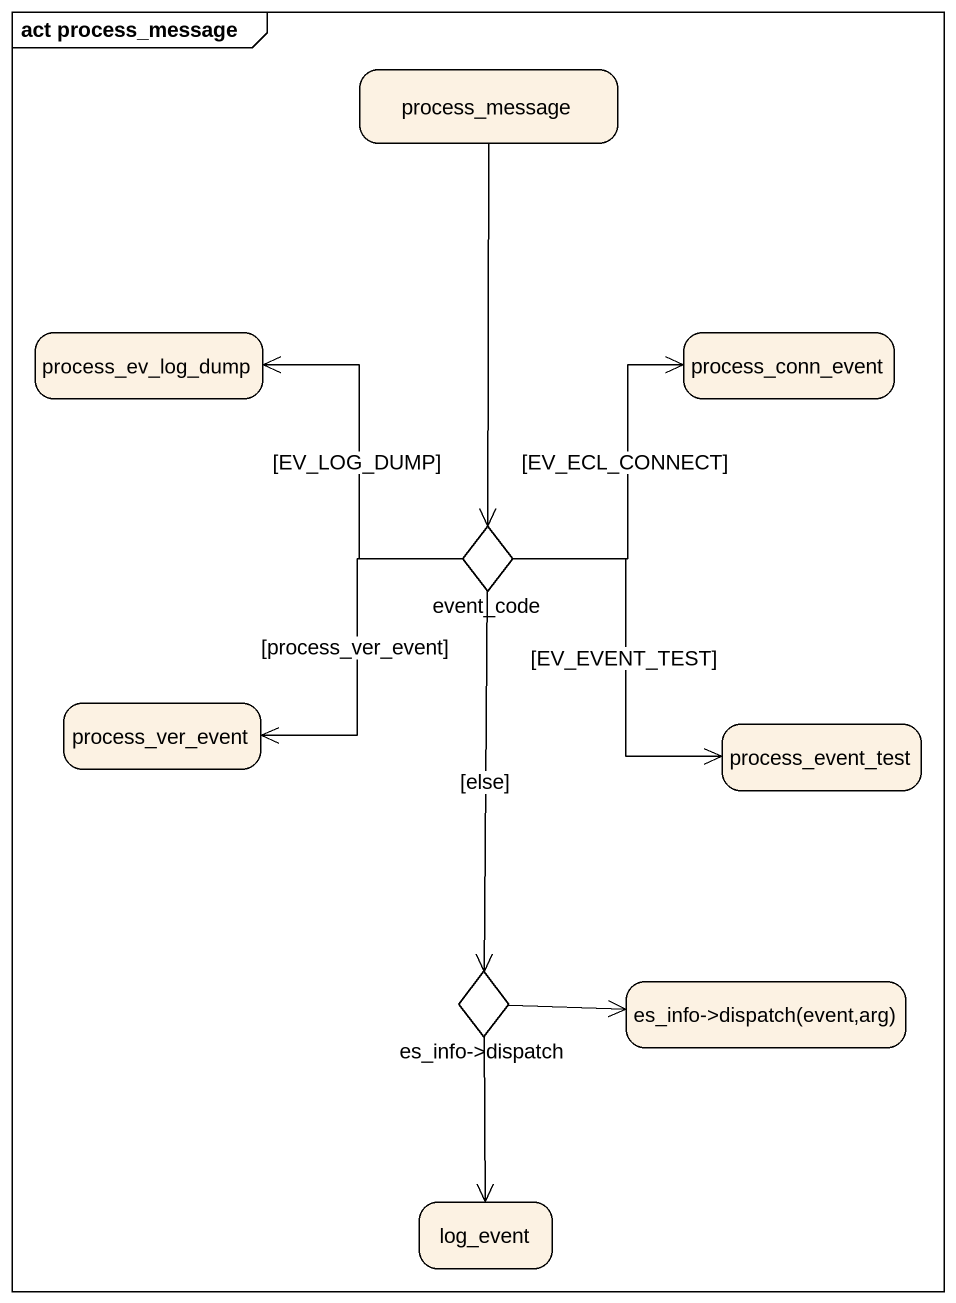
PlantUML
@startuml
mainframe act process_message
hide empty description
state process_message
state process_ev_log_dump
state process_conn_event
state event_code <<choice>>
state process_ver_event
state process_event_test
state "es_info->dispatch" as es_info_dispatch <<choice>>
state "es_info->dispatch(event,arg)" as es_info_dispatch_event_arg
state log_event
process_message --> event_code
event_code -left-> process_ev_log_dump : [EV_LOG_DUMP]
event_code -up-> process_conn_event : [EV_ECL_CONNECT]
event_code -left-> process_ver_event : [process_ver_event]
event_code -right-> process_event_test : [EV_EVENT_TEST]
event_code --> es_info_dispatch : [else]
es_info_dispatch -right-> es_info_dispatch_event_arg
es_info_dispatch --> log_event
@enduml
